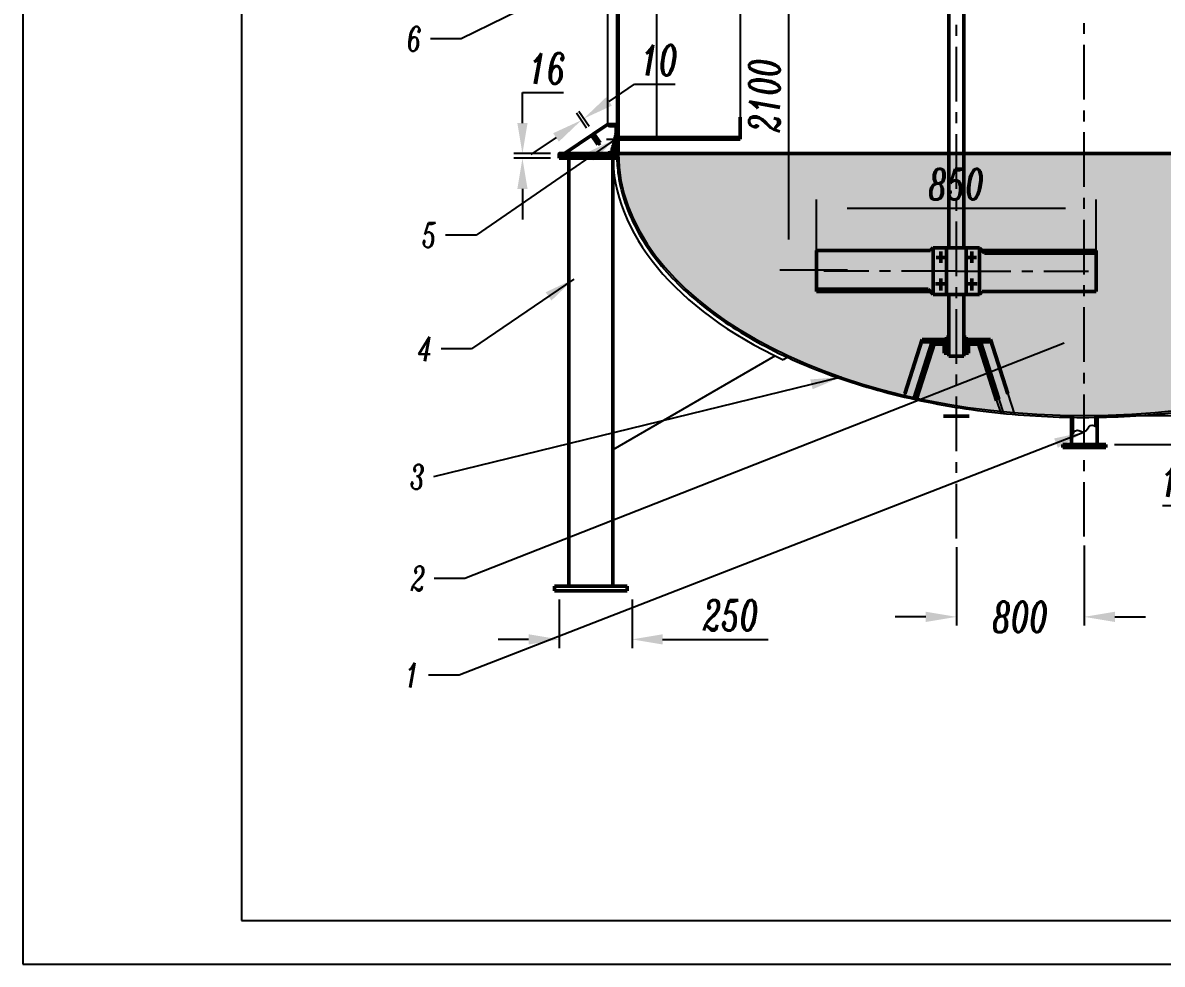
# Model space of a CAD drawing. Header units: inches. Extents: x 26344 to 38944, y 9363 to 18273.
# Drawn here: x 26344 to 30254, y 9363 to 12594 of the extents above; entities that cross this region are included whole.
import ezdxf

# ---------------------------------------------------------------- set-up
doc = ezdxf.new("R2010")
doc.units = ezdxf.units.IN
doc.header["$LTSCALE"] = 150
doc.header["$MEASUREMENT"] = 0
doc.linetypes.add('CENTER', pattern=[2, 1.25, -0.25, 0.25, -0.25])
doc.layers.add('点划线', color=1, linetype='CENTER')
doc.layers.add('细实线', color=5, linetype='Continuous')
doc.layers.add('粗实线', color=3, linetype='Continuous', lineweight=50)
doc.styles.add('DIM', font='italicc.shx', dxfattribs={"width": 0.67})
doc.dimstyles.new('机械', dxfattribs={"dimtxt": 3.5, "dimasz": 3.5, "dimexe": 1, "dimexo": 1, "dimgap": 1, "dimtad": 1, "dimtoh": 1, "dimdec": 0, "dimzin": 0, "dimdsep": 46, "dimtxsty": 'DIM', "dimcen": -3.5, "dimadec": 0, "dimazin": 0, "dimtp": 0.05, "dimtm": 0.05, "dimtfac": 1, "dimtdec": 0, "dimtofl": 0, "dimtmove": 0, "dimatfit": 3, "dimfxl": 0, "dimtolj": 1, "dimtzin": 0, "dimarcsym": 0})
pattern_1 = [(135, (26340.11549565582, 9260.699316332422), (-1.767766952966369, -1.767766952966369), [])]
pattern_2 = [(135, (26340.11549565582, 9087.494235575534), (-1.767766952966369, -1.767766952966369), [])]

# ---------------------------------------------------------------- blocks, each defined once
blk = doc.blocks.new('*D19')
at = {"layer": 'Defpoints', "color": 0, "lineweight": -2}
for p in [(28989.95013481286, 12944.52313841561), (28971.01024429541, 11744.42268323629), (29203.73846665642, 11744.42268323629)]:
    blk.add_point(p, dxfattribs=at)
at = {"layer": '细实线', "color": 0, "lineweight": -2}
for p, q in [((28959.95013481286, 12944.52313841561), (28941.01024429541, 12944.52313841561)), ((28971.01024429541, 12839.52313841561), (28971.01024429541, 11849.42268323629)), ((29173.73846665642, 11744.42268323629), (28941.01024429541, 11744.42268323629))]:
    blk.add_line(p, q, dxfattribs=at)
for points in [[(28953.51024429541, 12839.52313841561), (28988.51024429541, 12839.52313841561), (28971.01024429541, 12944.52313841561)], [(28953.51024429541, 11849.42268323629), (28988.51024429541, 11849.42268323629), (28971.01024429541, 11744.42268323629)]]:
    blk.add_solid(points, dxfattribs=at)
at = {"layer": '细实线', "color": 0, "lineweight": -2, "insert": (28888.51024429541, 12344.47291082596), "char_height": 105, "attachment_point": 5, "rotation": 90, "style": 'DIM'}
blk.add_mtext('\\A1;2100', dxfattribs=at)
blk = doc.blocks.new('*D6')
at = {"layer": 'Defpoints', "color": 0, "lineweight": -2}
for p in [(28184.34182633692, 10644.49277284868), (28434.34182633692, 10644.49277284868), (28434.34182633692, 10477.73751176825)]:
    blk.add_point(p, dxfattribs=at)
at = {"layer": '细实线', "color": 0, "lineweight": -2}
for p, q in [((28184.34182633692, 10614.49277284868), (28184.34182633692, 10447.73751176825)), ((28434.34182633692, 10614.49277284868), (28434.34182633692, 10447.73751176825)), ((28079.34182633692, 10477.73751176825), (27974.34182633692, 10477.73751176825)), ((28539.34182633692, 10477.73751176825), (28901.99182633692, 10477.73751176825))]:
    blk.add_line(p, q, dxfattribs=at)
for points in [[(28079.34182633692, 10495.23751176825), (28079.34182633692, 10460.23751176825), (28184.34182633692, 10477.73751176825)], [(28539.34182633692, 10495.23751176825), (28539.34182633692, 10460.23751176825), (28434.34182633692, 10477.73751176825)]]:
    blk.add_solid(points, dxfattribs=at)
at = {"layer": '细实线', "color": 0, "insert": (28773.16682633692, 10560.23751176825), "char_height": 105, "attachment_point": 5, "style": 'DIM'}
blk.add_mtext('\\A1;250', dxfattribs=at)
blk = doc.blocks.new('*D10')
at = {"layer": 'Defpoints', "color": 0, "lineweight": -2}
for p in [(28268.54364729677, 12264.78281870206), (28295.39086304605, 12207.44812260488), (28303.6636526164, 12213.06603616106)]:
    blk.add_point(p, dxfattribs=at)
at = {"layer": '细实线', "color": 0, "lineweight": -2}
for p, q in [((28355.40793778547, 12323.77091104192), (28442.27222827416, 12382.75900338178)), ((28442.27222827416, 12382.75900338178), (28582.82222827416, 12382.75900338178)), ((28278.53712237752, 12232.26649131594), (28243.41711705789, 12283.98327385694)), ((28286.80991194787, 12237.88440487211), (28251.68990662824, 12289.60118741311)), ((28173.40656723773, 12200.17681280602), (28086.54227674903, 12141.18872046616))]:
    blk.add_line(p, q, dxfattribs=at)
for points in [[(28345.57658906216, 12338.24829279003), (28365.23928650877, 12309.29352929381), (28268.54364729677, 12264.78281870206)], [(28163.57521851442, 12214.65419455414), (28183.23791596104, 12185.69943105791), (28260.27085772642, 12259.16490514588)]]:
    blk.add_solid(points, dxfattribs=at)
at = {"layer": '细实线', "color": 0, "insert": (28527.54722827415, 12465.25900338178), "char_height": 105, "attachment_point": 5, "style": 'DIM'}
blk.add_mtext('\\A1;10', dxfattribs=at)
blk = doc.blocks.new('*D9')
at = {"layer": 'Defpoints', "color": 0, "lineweight": -2}
for p in [(28058.17574198004, 12144.49277284868), (28184.34182633692, 12144.49277284868), (28184.34182633692, 12128.49277284868)]:
    blk.add_point(p, dxfattribs=at)
at = {"layer": '细实线', "color": 0, "lineweight": -2}
for p, q in [((28058.17574198004, 12249.49277284868), (28058.17574198004, 12354.49277284868)), ((28058.17574198004, 12354.49277284868), (28198.72574198004, 12354.49277284868)), ((28154.34182633692, 12144.49277284868), (28028.17574198004, 12144.49277284868)), ((28154.34182633692, 12128.49277284868), (28028.17574198004, 12128.49277284868)), ((28058.17574198004, 12023.49277284868), (28058.17574198004, 11918.49277284868))]:
    blk.add_line(p, q, dxfattribs=at)
for points in [[(28040.67574198004, 12249.49277284868), (28075.67574198004, 12249.49277284868), (28058.17574198004, 12144.49277284868)], [(28040.67574198004, 12023.49277284868), (28075.67574198004, 12023.49277284868), (28058.17574198004, 12128.49277284868)]]:
    blk.add_solid(points, dxfattribs=at)
at = {"layer": '细实线', "color": 0, "insert": (28143.45074198004, 12436.99277284869), "char_height": 105, "attachment_point": 5, "style": 'DIM'}
blk.add_mtext('\\A1;16', dxfattribs=at)
blk = doc.blocks.new('*D5')
at = {"layer": 'Defpoints', "color": 0, "lineweight": -2}
for p in [(30030.84182633692, 11246.42442912421), (30060.33621638794, 11146.42442912421), (30465.02555307942, 11146.42442912421)]:
    blk.add_point(p, dxfattribs=at)
at = {"layer": '细实线', "color": 0, "lineweight": -2}
for p, q in [((30465.02555307942, 11351.42442912421), (30465.02555307942, 11456.42442912421)), ((30060.84182633692, 11246.42442912421), (30495.02555307942, 11246.42442912421)), ((30090.33621638794, 11146.42442912421), (30495.02555307942, 11146.42442912421)), ((30465.02555307942, 11041.42442912421), (30465.02555307942, 10936.42442912421)), ((30465.02555307942, 10936.42442912421), (30254.12555307942, 10936.42442912421))]:
    blk.add_line(p, q, dxfattribs=at)
for points in [[(30447.52555307942, 11351.42442912421), (30482.52555307942, 11351.42442912421), (30465.02555307942, 11246.42442912421)], [(30447.52555307942, 11041.42442912421), (30482.52555307942, 11041.42442912421), (30465.02555307942, 11146.42442912421)]]:
    blk.add_solid(points, dxfattribs=at)
at = {"layer": '细实线', "color": 0, "insert": (30344.57555307942, 11018.92442912422), "char_height": 105, "attachment_point": 5, "style": 'DIM'}
blk.add_mtext('\\A1;100', dxfattribs=at)
blk = doc.blocks.new('*D8')
at = {"layer": 'Defpoints', "color": 0, "lineweight": -2}
for p in [(30027.22236465044, 11957.29349934106), (29067.22236465044, 11688.77385008203), (30027.22236465044, 11688.77385008203)]:
    blk.add_point(p, dxfattribs=at)
at = {"layer": '细实线', "color": 0, "lineweight": -2}
for p, q in [((29067.22236465044, 11718.77385008203), (29067.22236465044, 11987.29349934106)), ((30027.22236465044, 11718.77385008203), (30027.22236465044, 11987.29349934106)), ((29172.22236465044, 11957.29349934106), (29922.22236465044, 11957.29349934106))]:
    blk.add_line(p, q, dxfattribs=at)
for points in [[(29172.22236465044, 11974.79349934106), (29172.22236465044, 11939.79349934106), (29067.22236465044, 11957.29349934106)], [(29922.22236465044, 11974.79349934106), (29922.22236465044, 11939.79349934106), (30027.22236465044, 11957.29349934106)]]:
    blk.add_solid(points, dxfattribs=at)
at = {"layer": '细实线', "color": 0, "insert": (29547.22236465044, 12039.79349934106), "char_height": 105, "attachment_point": 5, "style": 'DIM'}
blk.add_mtext('\\A1;850', dxfattribs=at)
blk = doc.blocks.new('*D33')
at = {"layer": 'Defpoints', "color": 0, "lineweight": -2}
for p in [(29547.22174040036, 10823.83697506152), (29986.34182633692, 10830.26632769642), (29986.34182633692, 10555.05603254769)]:
    blk.add_point(p, dxfattribs=at)
at = {"layer": '细实线', "color": 0, "lineweight": -2}
for p, q in [((29547.22174040036, 10793.83697506152), (29547.22174040036, 10525.05603254769)), ((29986.34182633692, 10800.26632769642), (29986.34182633692, 10525.05603254769)), ((29442.22174040036, 10555.05603254769), (29337.22174040036, 10555.05603254769)), ((30091.34182633692, 10555.05603254769), (30196.34182633692, 10555.05603254769))]:
    blk.add_line(p, q, dxfattribs=at)
for points in [[(29442.22174040036, 10572.55603254769), (29442.22174040036, 10537.55603254769), (29547.22174040036, 10555.05603254769)], [(30091.34182633692, 10572.55603254769), (30091.34182633692, 10537.55603254769), (29986.34182633692, 10555.05603254769)]]:
    blk.add_solid(points, dxfattribs=at)
at = {"layer": '细实线', "color": 0, "insert": (29766.78178336864, 10555.05603254769), "char_height": 105, "attachment_point": 5, "style": 'DIM'}
blk.add_mtext('\\A1;800', dxfattribs=at)

msp = doc.modelspace()

# ---------------------------------------------------------------- hatches: boundary and pattern name
at = {"layer": '粗实线'}
h = msp.add_hatch(dxfattribs=at)
h.set_pattern_fill('ANSI31', color=0, scale=20, angle=90, style=0)
h.set_pattern_definition(pattern_1)
edge = h.paths.add_edge_path()
edge.add_line((28380.34182633692, 12148.49277284867), (28380.34182633692, 12240.49277284867))
edge.add_line((28384.34182633692, 12244.49277284867), (28384.34182633692, 12144.49277284867))
edge.add_line((28380.34182633692, 12240.49277284867), (28358.13907048153, 12240.49277284867))
edge.add_arc((28359.59771772314, 12253.88134618455), 13.46779669231702, 224.1958193349712, 276.2176904338595)
edge.add_line((28349.94182633692, 12244.49277284867), (28384.34182633692, 12244.49277284867))
edge.add_arc((28359.59771772314, 12135.02866083026), 13.52056414353528, 84.76240883011678, 135.574674578676)
edge.add_line((28358.36348017907, 12148.49277284867), (28380.34182633692, 12148.49277284867))
edge.add_line((28384.34182633692, 12144.49277284867), (28349.94182633692, 12144.49277284867))
h = msp.add_hatch(dxfattribs=at)
h.set_pattern_fill('ANSI31', color=0, scale=20, angle=90, style=0)
h.set_pattern_definition(pattern_1)
edge = h.paths.add_edge_path()
edge.add_line((28380.34182633692, 12240.49277284867), (28358.13907048153, 12240.49277284867))
edge.add_arc((28359.59771772314, 12253.88134618455), 13.46779669231702, 224.1958193349712, 276.2176904338595)
edge.add_line((28349.94182633692, 12244.49277284867), (28384.34182633692, 12244.49277284867))
edge.add_line((28380.34182633692, 12148.49277284867), (28380.34182633692, 12240.49277284867))
edge.add_line((28384.34182633692, 12244.49277284867), (28384.34182633692, 12144.49277284867))
h = msp.add_hatch(dxfattribs=at)
h.set_pattern_fill('ANSI31', color=0, scale=20, angle=90, style=0)
h.set_pattern_definition([(44.99999999999967, (33632.568157018, 9845.6993163324), (1.767766952966359, -1.767766952966379), [])])
edge = h.paths.add_edge_path()
edge.add_line((28384.34182633692, 12144.49277284868), (28184.34182633692, 12144.49277284868))
edge.add_line((28184.34182633692, 12128.49277284868), (28384.34182633692, 12128.49277284868))
h = msp.add_hatch(dxfattribs=at)
h.set_pattern_fill('ANSI31', color=0, scale=0.8, style=0)
h.set_pattern_definition([(135, (32794.07109447499, 8927.170304144893), (1.79605122421383, 1.796051224213831), [])])
h.paths.add_polyline_path([(29521.21978410044, 11515.11226794018), (29513.21978410043, 11515.11226794018), (29513.21978410043, 11459.59335749829), (29521.21978410044, 11459.59335749829)])
h.paths.add_polyline_path([(29430.23457575727, 11507.30477876681), (29427.68718419624, 11499.30477876681), (29513.21978410043, 11499.30477876681), (29513.21978410043, 11507.30477876681)])
h = msp.add_hatch(dxfattribs=at)
h.set_pattern_fill('ANSI31', color=0, scale=0.8, angle=90, style=0)
h.set_pattern_definition([(45.00000000000001, (32794.07109447499, 8927.170304144893), (1.796051224213831, -1.79605122421383), [])])
h.paths.add_polyline_path([(29505.21978410043, 11459.59335749829), (29513.21978410043, 11459.59335749829), (29513.21978410043, 11491.30477876681), (29505.21978410043, 11491.30477876681)])
h.paths.add_polyline_path([(29473.06330168904, 11499.30477876681), (29470.51591012802, 11491.30477876681), (29513.21978410043, 11491.30477876681), (29513.21978410043, 11499.30477876681)])
h = msp.add_hatch(dxfattribs=at)
h.set_pattern_fill('ANSI31', color=0, scale=0.8, style=0)
h.set_pattern_definition([(45, (26300.36847372588, 8927.170304144893), (-1.79605122421383, 1.796051224213831), [])])
h.paths.add_polyline_path([(29581.21978410043, 11515.11226794018), (29573.21978410043, 11515.11226794018), (29573.21978410043, 11459.59335749829), (29581.21978410043, 11459.59335749829)])
h.paths.add_polyline_path([(29664.20499244361, 11507.30477876681), (29581.21978410043, 11507.30477876681), (29581.21978410043, 11499.30477876681), (29666.75238400463, 11499.30477876681)])
h = msp.add_hatch(dxfattribs=at)
h.set_pattern_fill('ANSI31', color=0, scale=0.8, angle=90, style=0)
h.set_pattern_definition([(135, (26300.36847372588, 8927.170304144893), (-1.796051224213831, -1.79605122421383), [])])
h.paths.add_polyline_path([(29589.21978410043, 11491.30477876681), (29581.21978410043, 11491.30477876681), (29581.21978410043, 11459.59335749829), (29589.21978410043, 11459.59335749829)])
h.paths.add_polyline_path([(29621.37626651183, 11499.30477876681), (29581.21978410043, 11499.30477876681), (29581.21978410043, 11491.30477876681), (29623.92365807285, 11491.30477876681)])
at = {"layer": '细实线'}
h = msp.add_hatch(dxfattribs=at)
h.set_pattern_fill('ANSI31', color=0, scale=20, angle=90, style=0)
h.set_pattern_definition([(135, (26040.11549565582, 9845.699316332422), (-1.767766952966369, -1.767766952966369), [])])
edge = h.paths.add_edge_path()
edge.add_line((28384.34182633692, 16144.80984289389), (28384.34182633692, 12144.49277284868))
edge.add_line((28386.34182633692, 16144.80984289389), (28386.34182633692, 12144.49277284867))
h = msp.add_hatch(dxfattribs=at)
h.set_pattern_fill('ANSI31', color=0, scale=30, style=0)
h.set_pattern_definition([(45, (26340.11549565582, 9361.37553739122), (-2.651650429449553, 2.651650429449553), [])])
edge = h.paths.add_edge_path()
edge.add_line((28324.72620100971, 12182.04988952033), (28303.6636526164, 12213.06603616106))
edge.add_line((28316.45341143936, 12176.43197596416), (28295.39086304605, 12207.44812260488))
edge.add_line((28324.72620100971, 12182.04988952033), (28316.45341143936, 12176.43197596416))
h = msp.add_hatch(dxfattribs=at)
h.set_pattern_fill('ANSI31', color=0, style=0)
h.set_pattern_definition([(45, (13316.98639057984, 0), (-0.08838834764831843, 0.08838834764831845), [])])
edge = h.paths.add_edge_path()
edge.add_spline(control_points=[(28381.69153987102, 12144.46589238103), (28381.78737962976, 12123.07367595336), (28383.21803432727, 12101.68399367726), (28389.95664896383, 12049.62700053963), (28396.69627364817, 12019.02379822118), (28415.61767529065, 11958.39466428925), (28427.79916762276, 11928.36887776009), (28457.46199873355, 11869.20883305683), (28474.94312918281, 11840.07455673994), (28515.0111334406, 11782.99321378346), (28537.59790413516, 11755.0461028024), (28587.63594850014, 11700.61762733137), (28615.08716774315, 11674.13626181519), (28674.56785766786, 11622.90154152882), (28706.59727152659, 11598.14823121439), (28774.90458556417, 11550.61493469734), (28811.18240472022, 11527.83501828805), (28887.61525607565, 11484.47507725203), (28927.77018003279, 11463.89512995833), (29011.54729647632, 11425.1406795338), (29055.16935740715, 11406.96625075441), (29145.43574658603, 11373.20506402415), (29192.07992500035, 11357.61837228431), (29287.91473144172, 11329.18943541638), (29337.10519572484, 11316.34724610363), (29437.53065964388, 11293.5368014269), (29488.76548513008, 11283.56859057278), (29592.75674209988, 11266.60679397466), (29645.51299189658, 11259.61324108702), (29752.00850140399, 11248.67149383048), (29805.7475743713, 11244.72332053327), (29913.66000335523, 11239.9122987827), (29967.83316984228, 11239.04945956635), (30076.06058110748, 11240.41785043339), (30130.11463574338, 11242.64907790312), (30237.55184422758, 11250.18302533854), (30290.93480947487, 11255.48573084534), (30396.48477541554, 11269.10899242144), (30448.6515912528, 11277.42952221653), (30551.2367205289, 11297.0043364524), (30601.65485519907, 11308.25858288142), (30700.22807399829, 11333.58724515717), (30748.38298806516, 11347.66161145554), (30841.9384503477, 11378.48875332869), (30887.33884031253, 11395.24146834738), (30974.92210943123, 11431.25702678981), (31017.10484599707, 11450.51980000223), (31097.82236228437, 11491.36264135569), (31136.35701980594, 11512.94263287624), (31209.38462198777, 11558.20474282694), (31243.87746976781, 11581.88678533272), (31308.46769105667, 11631.11781609208), (31338.5649950038, 11656.66674266788), (31394.05285965329, 11709.3784719708), (31419.44336884844, 11736.54124746005), (31465.25062836314, 11792.21113267322), (31485.66731136855, 11820.71826484192), (31521.30577490531, 11878.79095940986), (31536.52741227829, 11908.35656857956), (31561.60342614817, 11968.2427434447), (31571.45754949365, 11998.56327501999), (31585.68086161626, 12059.63757398223), (31590.04978125634, 12090.39109627632), (31592.05132877474, 12128.94415439489), (31592.27851284965, 12136.69822589083), (31592.33038294322, 12144.45263910932)], knot_values=[0.002235893554828561, 0.002235893554828561, 0.002235893554828561, 0.002235893554828561, 0.07256939638118877, 0.07256939638118877, 0.1738849314317884, 0.1738849314317884, 0.2752004664823881, 0.2752004664823881, 0.3765160015329877, 0.3765160015329877, 0.4778315365835873, 0.4778315365835873, 0.579147071634187, 0.579147071634187, 0.6804626066847866, 0.6804626066847866, 0.7817781417353863, 0.7817781417353863, 0.8830936767859859, 0.8830936767859859, 0.9844092118365856, 0.9844092118365856, 1.085724746887185, 1.085724746887185, 1.187040281937785, 1.187040281937785, 1.288355816988384, 1.288355816988384, 1.389671352038984, 1.389671352038984, 1.490986887089584, 1.490986887089584, 1.592302422140183, 1.592302422140183, 1.693617957190783, 1.693617957190783, 1.794933492241383, 1.794933492241383, 1.896249027291982, 1.896249027291982, 1.997564562342582, 1.997564562342582, 2.098880097393181, 2.098880097393181, 2.200195632443781, 2.200195632443781, 2.30151116749438, 2.30151116749438, 2.40282670254498, 2.40282670254498, 2.504142237595579, 2.504142237595579, 2.605457772646179, 2.605457772646179, 2.706773307696778, 2.706773307696778, 2.808088842747377, 2.808088842747377, 2.909404377797977, 2.909404377797977, 3.010719912848576, 3.010719912848576, 3.112035447899176, 3.112035447899176, 3.137530481629153, 3.137530481629153, 3.137530481629153, 3.137530481629153], degree=3, periodic=0)
edge.add_ellipse((29987.01413503278, 12147.33264809204), major_axis=(-1599.327691304146, -0.8234926534787519), ratio=0.5638780163095171, start_angle=0.1281072641321767, end_angle=179.767254690999)
edge.add_line((28381.69153987102, 12144.46589238103), (28387.69147965742, 12144.49277284868))
edge.add_line((31586.33051717114, 12144.49277284867), (31592.33038294322, 12144.49277284867))
h = msp.add_hatch(dxfattribs=at)
h.set_pattern_fill('ANSI31', color=0, scale=20, angle=90, style=0)
h.set_pattern_definition(pattern_2)
edge = h.paths.add_edge_path()
edge.add_line((29941.84182633692, 11146.42442912421), (29941.84182633692, 11246.42442912421))
edge.add_line((29946.34182633692, 11182.25768573131), (29946.34182633692, 11246.42442912421))
h = msp.add_hatch(dxfattribs=at)
h.set_pattern_fill('ANSI31', color=0, scale=20, angle=90, style=0)
h.set_pattern_definition(pattern_2)
edge = h.paths.add_edge_path()
edge.add_line((30026.34182633692, 11207.81078421142), (30026.34182633692, 11246.42442912421))
edge.add_line((30030.84182633692, 11146.42442912421), (30030.84182633692, 11246.42442912421))

# ---------------------------------------------------------------- linework, layer by layer
for points in [[(26343.52209998835, 9363.147053864184), (38943.52209998835, 9363.147053864184), (38943.52209998835, 18273.14705386418), (26343.52209998835, 18273.14705386418)], [(27093.52209998835, 9513.147053864184), (38793.52209998835, 9513.147053864184), (38793.52209998835, 18123.14705386418), (27093.52209998835, 18123.14705386418)]]:
    msp.add_lwpolyline(points, close=True)
at = {"layer": '点划线'}
for p, q in [((29547.22174040036, 10823.83697506152), (29547.22174040036, 17111.37169812775)), ((29986.34182633692, 10830.26632769642), (29986.34182633692, 17117.80105076265)), ((29546.47906030818, 11741.83248737556), (29092.88901464676, 11741.83248737556)), ((29547.22174040036, 11741.83248737556), (30000.81178606178, 11741.83248737556))]:
    msp.add_line(p, q, dxfattribs=at)
at = {"layer": '粗实线', "color": 0}
for p, q in [((28384.34182633692, 16144.80984289389), (28384.34182633692, 12144.49277284868)), ((28386.34182633692, 16144.80984289389), (28386.34182633692, 12144.49277284867)), ((29521.22174040036, 13360.77360741535), (29521.22174040036, 11821.73203916082)), ((29573.22174040036, 13360.77360741535), (29573.22174040036, 11821.73203916082)), ((28202.68449516531, 12144.49277284868), (28349.94182633692, 12244.49277284867)), ((28349.94182633692, 12244.49277284867), (28384.34182633692, 12244.49277284867)), ((28380.34182633692, 12240.49277284867), (28358.13907048153, 12240.49277284867)), ((28380.34182633692, 12148.49277284867), (28380.34182633692, 12240.49277284867)), ((28384.34182633692, 12244.49277284867), (28384.34182633692, 12144.49277284867)), ((28805.59914624473, 12270.08304252932), (28805.59914624473, 12194.99277284867)), ((28316.45341143936, 12176.43197596416), (28295.39086304605, 12207.44812260488)), ((28324.72620100971, 12182.04988952033), (28303.6636526164, 12213.06603616106)), ((28384.34182633692, 12208.49277284867), (28384.34182633692, 12176.49277284867)), ((28385.59914624473, 12200.49277284867), (28805.59914624473, 12200.49277284867)), ((28324.72620100971, 12182.04988952033), (28316.45341143936, 12176.43197596416)), ((28384.34182633692, 12176.49277284868), (28384.34182633692, 12144.49277284868)), ((28384.34182633692, 12176.49277284867), (28384.34182633692, 12144.49277284867)), ((28385.59914624473, 12194.49277284867), (28805.09914624473, 12194.49277284867)), ((28805.09914624473, 12194.49277284867), (28805.59914624473, 12194.99277284867)), ((28384.34182633692, 12144.49277284868), (28184.34182633692, 12144.49277284868)), ((28184.34182633692, 12144.49277284868), (28184.34182633692, 12128.49277284868)), ((28184.34182633692, 12128.49277284868), (28384.34182633692, 12128.49277284868)), ((28217.93625745614, 10660.49277284868), (28217.93625745615, 12128.49277284868)), ((28234.34182633692, 12128.49277284868), (28384.34182633692, 12128.49277284868)), ((28384.34182633692, 12144.49277284868), (28349.94182633693, 12144.49277284868)), ((28384.34182633692, 12144.49277284867), (28349.94182633692, 12144.49277284867)), ((28358.36348017907, 12148.49277284867), (28380.34182633692, 12148.49277284867)), ((28367.93625745615, 12128.49277284868), (28367.93625745614, 10660.49277284868)), ((28384.34182633692, 12144.49277284868), (31588.34182633692, 12144.49277284867)), ((29458.32590264568, 11811.83704501118), (29067.22236465044, 11811.83704501118)), ((29458.32590264568, 11811.83704501118), (29067.22236465044, 11811.83704501118)), ((29067.22236465044, 11671.62703331046), (29067.22236465044, 11811.83704501118)), ((29067.22236465044, 11811.83704501118), (29067.22236465044, 11671.62703331046)), ((29467.22236465044, 11821.73203916082), (29458.32590264568, 11811.83704501118)), ((29467.22236465044, 11821.73203916082), (29627.22236465044, 11821.73203916082)), ((29467.22236465044, 11821.73203916082), (29467.22236465044, 11661.73203916082)), ((29467.22236465044, 11661.73203916082), (29467.22236465044, 11821.73203916082)), ((29493.84982343628, 11809.1118382346), (29493.84982343628, 11769.80884625383)), ((29513.30136913756, 11821.73203916082), (29513.30136913756, 11661.73203916082)), ((29581.14211166213, 11821.73230384575), (29581.14336016229, 11661.73230385062)), ((29600.5949058646, 11809.11183823459), (29600.5949058646, 11769.80884625383)), ((29627.22236465044, 11821.73203916082), (29643.68294869655, 11803.42393165148)), ((29627.22236465044, 11821.73203916082), (29627.22236465044, 11661.73203916082)), ((29636.1188266552, 11811.83704501118), (30027.22236465044, 11811.83704501118)), ((30027.22236465044, 11811.83704501118), (30027.22236465044, 11671.62703331047)), ((29511.00906855768, 11788.39182613493), (29477.78098407811, 11788.39182613493)), ((29583.43566074321, 11788.39182613493), (29616.66374522277, 11788.39182613493)), ((29643.68294869655, 11803.42393165148), (30027.22236465044, 11803.42393165148)), ((29510.34451456251, 11697.46791489216), (29475.78728711794, 11697.46791489216)), ((29493.84982343628, 11716.05091346571), (29493.84982343627, 11674.99623397525)), ((29584.10021473837, 11697.46791489216), (29618.65744218294, 11697.46791489216)), ((29600.5949058646, 11716.05091346571), (29600.5949058646, 11674.99623397525)), ((29450.76178060433, 11680.04014667017), (29067.22236465044, 11680.04014667017)), ((29458.32590264568, 11671.62703331047), (29067.22236465044, 11671.62703331046)), ((29458.32590264568, 11671.62703331047), (29067.22236465044, 11671.62703331046)), ((29467.22236465044, 11661.73203916082), (29450.76178060433, 11680.04014667017)), ((29627.22236465044, 11661.73203916082), (29467.22236465044, 11661.73203916082)), ((29521.21978410043, 11661.73203916082), (29521.21978410043, 11449.80892956392)), ((29573.21978410043, 11661.73203916082), (29573.21978410043, 11449.80892956392)), ((29627.22236465044, 11661.73203916082), (29636.1188266552, 11671.62703331047)), ((29636.1188266552, 11671.62703331047), (30027.22236465044, 11671.62703331047)), ((29430.23457575727, 11507.30477876681), (29370.55636021732, 11319.8872919446)), ((29463.84048140393, 11499.30477876681), (29401.09531103469, 11302.25562046942)), ((29473.06330168904, 11499.30477876681), (29409.60947023063, 11300.03009346366)), ((29513.21978410043, 11499.30477876681), (29427.68718419624, 11499.30477876681)), ((29513.21978410043, 11507.30477876681), (29430.23457575726, 11507.30477876681)), ((29513.21978410043, 11515.11226794018), (29521.21978410044, 11515.11226794018)), ((29513.21978410043, 11515.11226794018), (29513.21978410043, 11459.59335749829)), ((29581.21978410043, 11515.11226794018), (29573.21978410043, 11515.11226794018)), ((29581.21978410043, 11515.11226794018), (29581.21978410043, 11459.59335749829)), ((29581.21978410044, 11507.30477876681), (29664.20499244361, 11507.30477876681)), ((29581.21978410044, 11499.30477876681), (29666.75238400463, 11499.30477876681)), ((29621.37626651183, 11499.30477876681), (29685.55348049156, 11297.75833428103)), ((29630.59908679694, 11499.30477876681), (29693.34406328311, 11302.25622935288)), ((29664.20499244361, 11507.30477876681), (29723.88301410048, 11319.88790082806)), ((29513.21978410043, 11491.30477876681), (29470.51591012802, 11491.30477876681)), ((29505.21978410043, 11491.30477876681), (29505.21978410043, 11459.59335749829)), ((29521.21978410044, 11459.59335749829), (29505.21978410043, 11459.59335749829)), ((29573.21978410043, 11459.59335749829), (29589.21978410043, 11459.59335749829)), ((29581.21978410044, 11491.30477876681), (29623.92365807285, 11491.30477876681)), ((29589.21978410044, 11491.30477876681), (29589.21978410043, 11459.59335749829)), ((29521.21978410043, 11449.80892956392), (29521.61978410044, 11449.40892956392)), ((29521.21978410043, 11449.80892956392), (29521.61978410044, 11449.40892956392)), ((29572.81978410044, 11449.40892956392), (29521.61978410044, 11449.40892956392)), ((29521.61978410044, 11449.40892956392), (29572.81978410044, 11449.40892956392)), ((29573.21978410044, 11449.80892956392), (29572.81978410044, 11449.40892956392)), ((29573.21978410043, 11449.80892956392), (29572.81978410044, 11449.40892956392)), ((29502.72174040036, 11243.58455388085), (29591.72174040036, 11243.58455388085)), ((29507.22174040036, 11243.58455388085), (29502.72174040036, 11243.58455388085)), ((29587.22174040036, 11243.58455388085), (29591.72174040036, 11243.58455388085)), ((29941.84182633692, 11146.42442912421), (29941.84182633692, 11246.42442912421)), ((29946.34182633692, 11182.25768573131), (29946.34182633692, 11246.42442912421)), ((30026.34182633692, 11207.81078421142), (30026.34182633692, 11246.42442912421)), ((30030.84182633692, 11146.42442912421), (30030.84182633692, 11246.42442912421)), ((29986.34182633692, 11146.42442912421), (29912.34743628589, 11146.42442912421)), ((29912.34743628589, 11146.42442912421), (29912.34743628589, 11136.42442912421)), ((29986.34182633692, 11146.42442912421), (29941.84182633692, 11146.42442912421)), ((29986.34182633692, 11146.42442912421), (30060.33621638794, 11146.42442912421)), ((29986.34182633692, 11146.42442912421), (30030.84182633692, 11146.42442912421)), ((30060.33621638794, 11146.42442912421), (30060.33621638794, 11136.42442912421)), ((29912.34743628589, 11136.42442912421), (29986.34182633692, 11136.42442912421)), ((30060.33621638794, 11136.42442912421), (29986.34182633692, 11136.42442912421)), ((28167.93625745614, 10660.49277284868), (28292.93625745614, 10660.49277284868)), ((28167.93625745614, 10644.49277284868), (28167.93625745614, 10660.49277284868)), ((28417.93625745614, 10644.49277284868), (28167.93625745614, 10644.49277284868)), ((28367.93625745614, 10660.49277284868), (28217.93625745614, 10660.49277284868)), ((28292.93625745614, 10660.49277284868), (28417.93625745614, 10660.49277284868)), ((28417.93625745614, 10660.49277284868), (28417.93625745614, 10644.49277284868))]:
    msp.add_line(p, q, dxfattribs=at)
at = {"layer": '粗实线', "color": 4, "lineweight": -2}
msp.add_line((28381.69153987102, 12144.46589238103), (28367.69153987102, 12144.46589238103), dxfattribs=at)
at = {"layer": '粗实线', "color": 0, "lineweight": -2}
for p, q in [((28381.69153987102, 12144.46589238103), (28387.69147965742, 12144.49277284868)), ((28925.52489767276, 11450.41672437484), (28367.93625745615, 11128.4927728487)), ((28967.2453597602, 11445.63653093226), (28952.78120208381, 11437.28564560419))]:
    msp.add_line(p, q, dxfattribs=at)
at = {"layer": '粗实线', "color": 0}
for centre, radius, start, end in [((28359.59771772314, 12253.88134618455), 13.46779669231702, 224.1958193349712, 276.2176904338595), ((28359.59771772314, 12135.02866083026), 13.52056414353528, 84.76240883011678, 135.574674578676)]:
    msp.add_arc(centre, radius, start, end, dxfattribs=at)
at = {"layer": '粗实线', "color": 0, "lineweight": -2}
msp.add_ellipse((29987.01096140712, 12144.47933261485), major_axis=(-1619.319421536104, -0.01344023382080195), ratio=0.5675576981305288, start_param=6.283175885791913, end_param=7.161193070398187, dxfattribs=at)
at = {"layer": '细实线', "color": 0, "linetype": 'ByBlock', "lineweight": -2}
for p, q in [((28518.16002659692, 15264.80984289389), (28518.16002659692, 12194.49277284867)), ((28805.59914624473, 15264.80984289389), (28805.59914624473, 12270.08304252932)), ((29370.55636021732, 11319.8872919446), (29367.31503065024, 11309.70800230048)), ((29401.09531103469, 11302.25562046942), (29401.03313560159, 11302.06036055242)), ((29693.34406328311, 11302.25622935288), (29708.95107256942, 11253.24292641164)), ((29723.88301410048, 11319.88790082806), (29746.23310370722, 11249.69817436843)), ((29685.55348049156, 11297.75833428103), (29699.43673815361, 11254.15841701833))]:
    msp.add_line(p, q, dxfattribs=at)
at = {"layer": '细实线', "color": 0, "lineweight": -2}
for p, q in [((28349.94182633692, 12805.57949979229), (28349.94182633692, 12244.49277284867)), ((28387.69147965742, 12144.49277284868), (28393.69147965742, 12144.49277284868))]:
    msp.add_line(p, q, dxfattribs=at)
at = {"layer": '细实线', "color": 1, "lineweight": -2}
msp.add_line((28346.07483865934, 12194.49277284867), (28416.89778158564, 12194.49277284867), dxfattribs=at)
at = {"layer": '细实线', "color": 0, "linetype": 'ByBlock', "lineweight": -2}
msp.add_ellipse((29987.01413503278, 12147.33264809204), major_axis=(-1599.327691304146, -0.8234926534787519), ratio=0.5638780163095171, start_param=0.00223589355482852, end_param=3.137530481629153, dxfattribs=at)
at = {"layer": '细实线', "color": 0, "lineweight": -2}
msp.add_open_spline([(31588.12135334069, 12440.89596607192), (31318.23455906174, 12702.8101646346), (29869.96647570125, 13743.02563218895), (29953.45681680232, 14794.20233200125), (31442.63391491487, 16144.49764713019), (31056.27623498658, 16144.49764713019)], degree=3, knots=[709.012119477175, 709.012119477175, 709.012119477175, 709.012119477175, 1739.098482090259, 3439.36316040373, 4598.436200188597, 4598.436200188597, 4598.436200188597, 4598.436200188597], dxfattribs=at)
at = {"layer": '细实线', "color": 0, "linetype": 'ByBlock', "lineweight": -2}
msp.add_open_spline([(28381.69153987102, 12144.46589238103), (28381.78737962976, 12123.07367595336), (28383.21803432727, 12101.68399367726), (28389.95664896383, 12049.62700053963), (28396.69627364817, 12019.02379822118), (28415.61767529065, 11958.39466428925), (28427.79916762276, 11928.36887776009), (28457.46199873355, 11869.20883305683), (28474.94312918281, 11840.07455673994), (28515.0111334406, 11782.99321378346), (28537.59790413516, 11755.0461028024), (28587.63594850014, 11700.61762733137), (28615.08716774315, 11674.13626181519), (28674.56785766786, 11622.90154152882), (28706.59727152659, 11598.14823121439), (28774.90458556417, 11550.61493469734), (28811.18240472022, 11527.83501828805), (28887.61525607565, 11484.47507725203), (28927.77018003279, 11463.89512995833), (29011.54729647632, 11425.1406795338), (29055.16935740715, 11406.96625075441), (29145.43574658603, 11373.20506402415), (29192.07992500035, 11357.61837228431), (29287.91473144172, 11329.18943541638), (29337.10519572484, 11316.34724610363), (29437.53065964388, 11293.5368014269), (29488.76548513008, 11283.56859057278), (29592.75674209988, 11266.60679397466), (29645.51299189658, 11259.61324108702), (29752.00850140399, 11248.67149383048), (29805.7475743713, 11244.72332053327), (29913.66000335523, 11239.9122987827), (29967.83316984228, 11239.04945956635), (30076.06058110748, 11240.41785043339), (30130.11463574338, 11242.64907790312), (30237.55184422758, 11250.18302533854), (30290.93480947487, 11255.48573084534), (30396.48477541554, 11269.10899242144), (30448.6515912528, 11277.42952221653), (30551.2367205289, 11297.0043364524), (30601.65485519907, 11308.25858288142), (30700.22807399829, 11333.58724515717), (30748.38298806516, 11347.66161145554), (30841.9384503477, 11378.48875332869), (30887.33884031253, 11395.24146834738), (30974.92210943123, 11431.25702678981), (31017.10484599707, 11450.51980000223), (31097.82236228437, 11491.36264135569), (31136.35701980594, 11512.94263287624), (31209.38462198777, 11558.20474282694), (31243.87746976781, 11581.88678533272), (31308.46769105667, 11631.11781609208), (31338.5649950038, 11656.66674266788), (31394.05285965329, 11709.3784719708), (31419.44336884844, 11736.54124746005), (31465.25062836314, 11792.21113267322), (31485.66731136855, 11820.71826484192), (31521.30577490531, 11878.79095940986), (31536.52741227829, 11908.35656857956), (31561.60342614817, 11968.2427434447), (31571.45754949365, 11998.56327501999), (31585.68086161626, 12059.63757398223), (31590.04978125634, 12090.39109627632), (31592.05132877474, 12128.94415439489), (31592.27851284965, 12136.69822589083), (31592.33038294322, 12144.45263910932)], degree=3, knots=[0.002235893554828561, 0.002235893554828561, 0.002235893554828561, 0.002235893554828561, 0.07256939638118877, 0.07256939638118877, 0.1738849314317884, 0.1738849314317884, 0.2752004664823881, 0.2752004664823881, 0.3765160015329877, 0.3765160015329877, 0.4778315365835873, 0.4778315365835873, 0.579147071634187, 0.579147071634187, 0.6804626066847866, 0.6804626066847866, 0.7817781417353863, 0.7817781417353863, 0.8830936767859859, 0.8830936767859859, 0.9844092118365856, 0.9844092118365856, 1.085724746887185, 1.085724746887185, 1.187040281937785, 1.187040281937785, 1.288355816988384, 1.288355816988384, 1.389671352038984, 1.389671352038984, 1.490986887089584, 1.490986887089584, 1.592302422140183, 1.592302422140183, 1.693617957190783, 1.693617957190783, 1.794933492241383, 1.794933492241383, 1.896249027291982, 1.896249027291982, 1.997564562342582, 1.997564562342582, 2.098880097393181, 2.098880097393181, 2.200195632443781, 2.200195632443781, 2.30151116749438, 2.30151116749438, 2.40282670254498, 2.40282670254498, 2.504142237595579, 2.504142237595579, 2.605457772646179, 2.605457772646179, 2.706773307696778, 2.706773307696778, 2.808088842747377, 2.808088842747377, 2.909404377797977, 2.909404377797977, 3.010719912848576, 3.010719912848576, 3.112035447899176, 3.112035447899176, 3.137530481629153, 3.137530481629153, 3.137530481629153, 3.137530481629153], dxfattribs=at)
at = {"layer": '细实线', "color": 0}
msp.add_open_spline([(29941.84182633692, 11175.1717674324), (29947.19495512298, 11183.04383958772), (29958.01644743249, 11206.38188560653), (29991.48989538902, 11176.81265693023), (30001.98686843702, 11221.34228048289), (30024.08565261506, 11209.81802391748), (30030.84182633692, 11204.74995231188)], degree=3, knots=[0, 0, 0, 0, 28.55922916272295, 54.36740013089614, 85.48070153744018, 109.8205863729724, 109.8205863729724, 109.8205863729724, 109.8205863729724], dxfattribs=at)

# ---------------------------------------------------------------- texts
at = {"layer": '细实线', "char_height": 84, "width": 24, "attachment_point": 9, "style": 'DIM'}
for s, insert in [('6', (27712.81851640347, 12496.26844555436)), ('5', (27764.17126919934, 11822.70616505833)), ('4', (27748.82102417977, 11432.32391724299)), ('3', (27723.07978306403, 10993.61753333494)), ('1', (27705.56955120994, 10312.88795414764))]:
    msp.add_mtext(s, dxfattribs=dict(at, insert=insert))
at = {"layer": '细实线', "insert": (27725.79588441455, 10644.9266521823), "char_height": 84, "attachment_point": 9, "style": 'DIM'}
msp.add_mtext('2', dxfattribs=at)

# ---------------------------------------------------------------- dimensions: what is measured, and where the dimension line sits
at = {"layer": '细实线', "lineweight": -2}
dim = msp.add_linear_dim(base=(28971.01024429541, 11744.42268323629), p1=(28989.95013481286, 12944.52313841561), p2=(29203.73846665642, 11744.42268323629), angle=90, text='2100', dimstyle='机械', override={"dimscale": 30}, dxfattribs=at)
dim.commit()
dim.dimension.update_dxf_attribs({"geometry": '*D19', "text_midpoint": (28888.51024429541, 12344.47291082596)})
at = {"layer": '细实线'}
dim = msp.add_aligned_dim(p1=(28295.39086304605, 12207.44812260488), p2=(28303.6636526164, 12213.06603616106), distance=62.514321319549495, dimstyle='机械', override={"dimscale": 30}, dxfattribs=at)
dim.commit()
dim.dimension.update_dxf_attribs({"geometry": '*D10', "text_midpoint": (28527.54722827415, 12465.25900338178)})
for base, p1, p2, picture, middle in [((28058.17574198004, 12144.49277284868), (28184.34182633692, 12128.49277284868), (28184.34182633692, 12144.49277284868), '*D9', (28143.45074198004, 12436.99277284869)), ((30465.02555307942, 11146.42442912421), (30030.84182633692, 11246.42442912421), (30060.33621638794, 11146.42442912421), '*D5', (30344.57555307942, 11018.92442912422))]:
    dim = msp.add_linear_dim(base=base, p1=p1, p2=p2, angle=90, dimstyle='机械', override={"dimscale": 30}, dxfattribs=at)
    dim.commit()
    dim.dimension.update_dxf_attribs({"geometry": picture, "text_midpoint": middle})
dim = msp.add_linear_dim(base=(30027.22236465044, 11957.29349934106), p1=(29067.22236465044, 11688.77385008203), p2=(30027.22236465044, 11688.77385008203), text='850', dimstyle='机械', override={"dimscale": 30}, dxfattribs=at)
dim.commit()
dim.dimension.update_dxf_attribs({"geometry": '*D8', "text_midpoint": (29547.22236465044, 12039.79349934106)})
dim = msp.add_linear_dim(base=(29986.34182633692, 10555.05603254769), p1=(29547.22174040036, 10823.83697506152), p2=(29986.34182633692, 10830.26632769642), text='800', dimstyle='机械', override={"dimscale": 30, "dimtad": 0}, dxfattribs=at)
dim.commit()
dim.dimension.update_dxf_attribs({"geometry": '*D33', "text_midpoint": (29766.78178336864, 10555.05603254769), "dimtype": 160})
dim = msp.add_linear_dim(base=(28434.34182633692, 10477.73751176825), p1=(28184.34182633692, 10644.49277284868), p2=(28434.34182633692, 10644.49277284868), dimstyle='机械', override={"dimscale": 30}, dxfattribs=at)
dim.commit()
dim.dimension.update_dxf_attribs({"geometry": '*D6', "text_midpoint": (28773.16682633692, 10560.23751176825)})

# ---------------------------------------------------------------- leaders
at = {"layer": '细实线', "annotation_type": 0, "has_hookline": 1, "hookline_direction": 1}
for points, text_width in [([(28380.34182633692, 12800.20658717877), (27847.81851640347, 12538.26844555436), (27742.81851640347, 12538.26844555436)], 40.2), ([(28377.37595057011, 12194.39953315957), (27899.17126919934, 11864.70616505833), (27794.17126919934, 11864.70616505833)], 45.56), ([(28234.34182633692, 11714.03734611203), (27883.82102417977, 11474.32391724299), (27778.82102417977, 11474.32391724299)], 42.88), ([(29917.05394695738, 11494.14465401016), (27860.79588441455, 10686.9266521823), (27755.79588441455, 10686.9266521823)], 45.56), ([(29152.02085358419, 11377.88082551047), (27753.07978306403, 11035.61753333494)], 42.88), ([(29987.03855487103, 11189.29619661589), (27840.56955120994, 10354.88795414764), (27735.56955120994, 10354.88795414764)], 21.43999999999999)]:
    msp.add_leader(points, dimstyle='机械', override={"dimscale": 30, "dimgap": 1, "dimtad": 0}, dxfattribs=dict(at, text_width=text_width))

doc.saveas('drawing.dxf')
